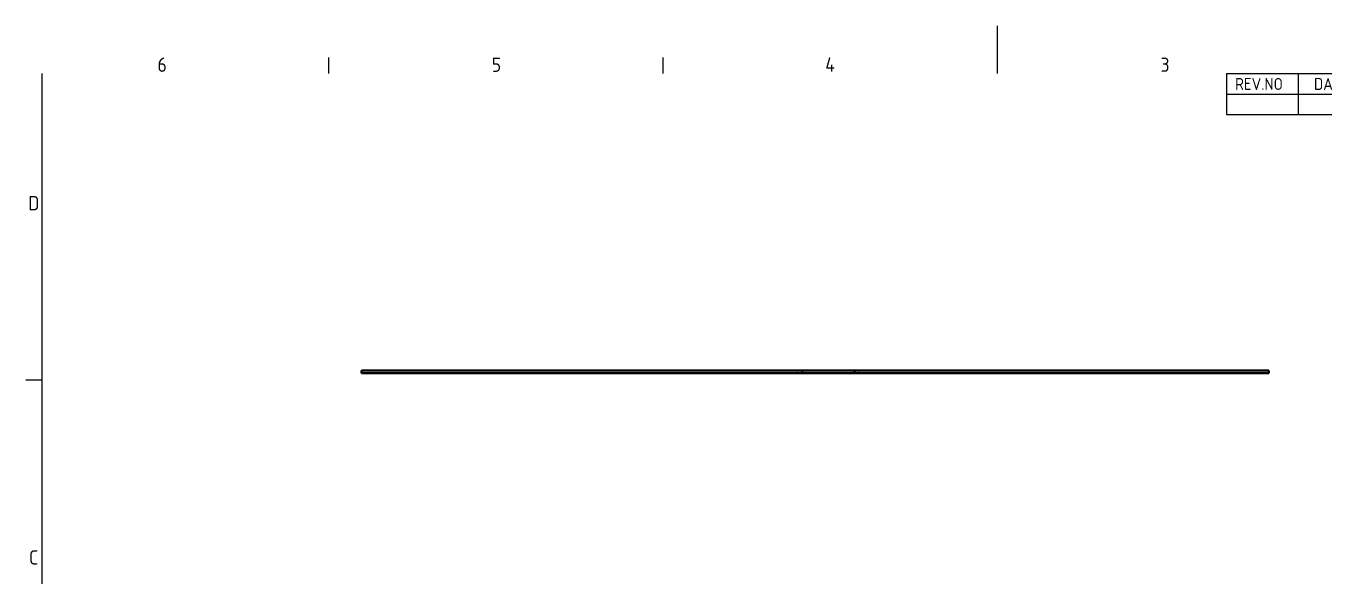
# Model space of a CAD drawing. Header units: millimetres. Extents: x 0 to 420, y 0 to 297.
# Drawn here: x 6.6 to 278.4, y 181.7 to 297 of the extents above; entities that cross this region are included whole.
import ezdxf

# ---------------------------------------------------------------- set-up
doc = ezdxf.new("R2010")
doc.units = ezdxf.units.MM
doc.linetypes.add('DASHED', pattern=[0.2067, 0.1654, -0.0413])
doc.layers.get('0').update_dxf_attribs({"color": 3, "lineweight": 25})
for name, color, linetype, lineweight in [('가려진 것(ISO)', 2, 'DASHED', 18), ('가시적인 것(ISO)', 3, 'Continuous', 40), ('경계(ISO)', 7, 'Continuous', 25), ('기호(ISO)', 5, 'Continuous', 25)]:
    doc.layers.add(name, color=color, linetype=linetype, lineweight=lineweight)
doc.styles.add('ISO ProportionalPSTEK', font='isocp.shx')
doc.styles.add('문자 텍스트_PSTEK_POSCO', font='isocp.shx')

# ---------------------------------------------------------------- blocks, each defined once
blk = doc.blocks.new('경계 Default Border')
at = {"layer": '경계(ISO)'}
for p, q in [((70, 287.0000076293945), (70, 290.4000091552734)), ((140, 287.0000076293945), (140, 290.4000091552734)), ((10, 222.7499961853027), (6.599999666213989, 222.7499961853027))]:
    blk.add_line(p, q, dxfattribs=at)
at = {"layer": '경계(ISO)', "flags": 128}
for points in [[(210, 297.0000076293945), (210, 287.0000076293945)], [(10, 10), (10, 287.0000076293945)]]:
    blk.add_lwpolyline(points, dxfattribs=at)
at = {"layer": '경계(ISO)', "color": 2, "char_height": 3.00000011920929, "attachment_point": 7, "style": '문자 텍스트_PSTEK_POSCO'}
for s, insert in [('6', (34.14453946055966, 287.3713945155963)), ('5', (104.1445394605597, 287.3713945155963)), ('4', (173.9734701308116, 287.4)), ('3', (244.1685395229535, 287.3713945155963)), ('D', (7.078270083685684, 258.3463944559917)), ('C', (7.244539400955009, 184.0963944559917))]:
    blk.add_mtext(s, dxfattribs=dict(at, insert=insert))
blk = doc.blocks.new('리비전 내역')
at = {"layer": '기호(ISO)'}
for p, q in [((258, 287.0000076293945), (410, 287.0000076293945)), ((258, 287.0000076293945), (258, 282.7200076293945)), ((273, 287.0000076293945), (273, 282.7200076293945)), ((288, 287.0000076293945), (288, 282.7200076293945)), ((365, 287.0000076293945), (365, 282.7200076293945)), ((380, 287.0000076293945), (380, 282.7200076293945)), ((395, 287.0000076293945), (395, 282.7200076293945)), ((410, 287.0000076293945), (410, 282.7200076293945)), ((258, 282.7200076293945), (410, 282.7200076293945)), ((258, 282.7200076293945), (258, 278.4400076293945)), ((273, 282.7200076293945), (273, 278.4400076293945)), ((288, 282.7200076293945), (288, 278.4400076293945)), ((365, 282.7200076293945), (365, 278.4400076293945)), ((380, 282.7200076293945), (380, 278.4400076293945)), ((395, 282.7200076293945), (395, 278.4400076293945)), ((410, 282.7200076293945), (410, 278.4400076293945)), ((258, 278.4400076293945), (410, 278.4400076293945))]:
    blk.add_line(p, q, dxfattribs=at)
at = {"layer": '기호(ISO)', "color": 2, "char_height": 2.5, "attachment_point": 7, "style": 'ISO ProportionalPSTEK'}
for s, insert in [('REV.NO', (259.7871163682308, 283.5831900503393)), ('DATE', (276.3142317728366, 283.5831900503393)), ('DESCRIPTION OF REVISION', (305.5070204333629, 283.5831900503393)), ('DRA.BY', (366.4757339553204, 283.5831900503393)), ('CH.BY', (382.8642915086117, 283.5831900503393)), ('APP.BY', (396.4777339604404, 283.5831900503393))]:
    blk.add_mtext(s, dxfattribs=dict(at, insert=insert))

msp = doc.modelspace()

# ---------------------------------------------------------------- linework, layer by layer
at = {"layer": '가려진 것(ISO)', "ltscale": 0.9522482752799988}
for p, q in [((168.1095052461249, 224.7487953212819), (168.1095052461249, 224.2487953212819)), ((181.1095052461249, 224.7487953212819), (181.1095052461249, 224.2487953212819))]:
    msp.add_line(p, q, dxfattribs=at)
at = {"layer": '가시적인 것(ISO)'}
for p, q in [((169.1095052461249, 224.7487953212834), (76.85950524612491, 224.7487953212834)), ((76.85950524612491, 224.2487953212834), (76.85950524612491, 224.7487953212834)), ((76.85950524612491, 224.2487953212834), (169.1095052461249, 224.2487953212834)), ((169.1095052461249, 224.2487953212834), (169.1095052461249, 224.7487953212834)), ((169.1095052461249, 224.7487953212825), (180.1095052461249, 224.7487953212825)), ((180.1095052461249, 224.2487953212825), (169.1095052461249, 224.2487953212825)), ((180.1095052461249, 224.7487953212834), (180.1095052461249, 224.2487953212834)), ((266.8595052461249, 224.7487953212834), (180.1095052461249, 224.7487953212834)), ((180.1095052461249, 224.2487953212834), (266.8595052461249, 224.2487953212834)), ((266.8595052461249, 224.2487953212834), (266.8595052461249, 224.7487953212834))]:
    msp.add_line(p, q, dxfattribs=at)

# ---------------------------------------------------------------- block references
msp.add_blockref('경계 Default Border', (0, 0))
at = {"layer": '기호(ISO)'}
msp.add_blockref('리비전 내역', (0, 0), dxfattribs=at)

doc.saveas('drawing.dxf')
